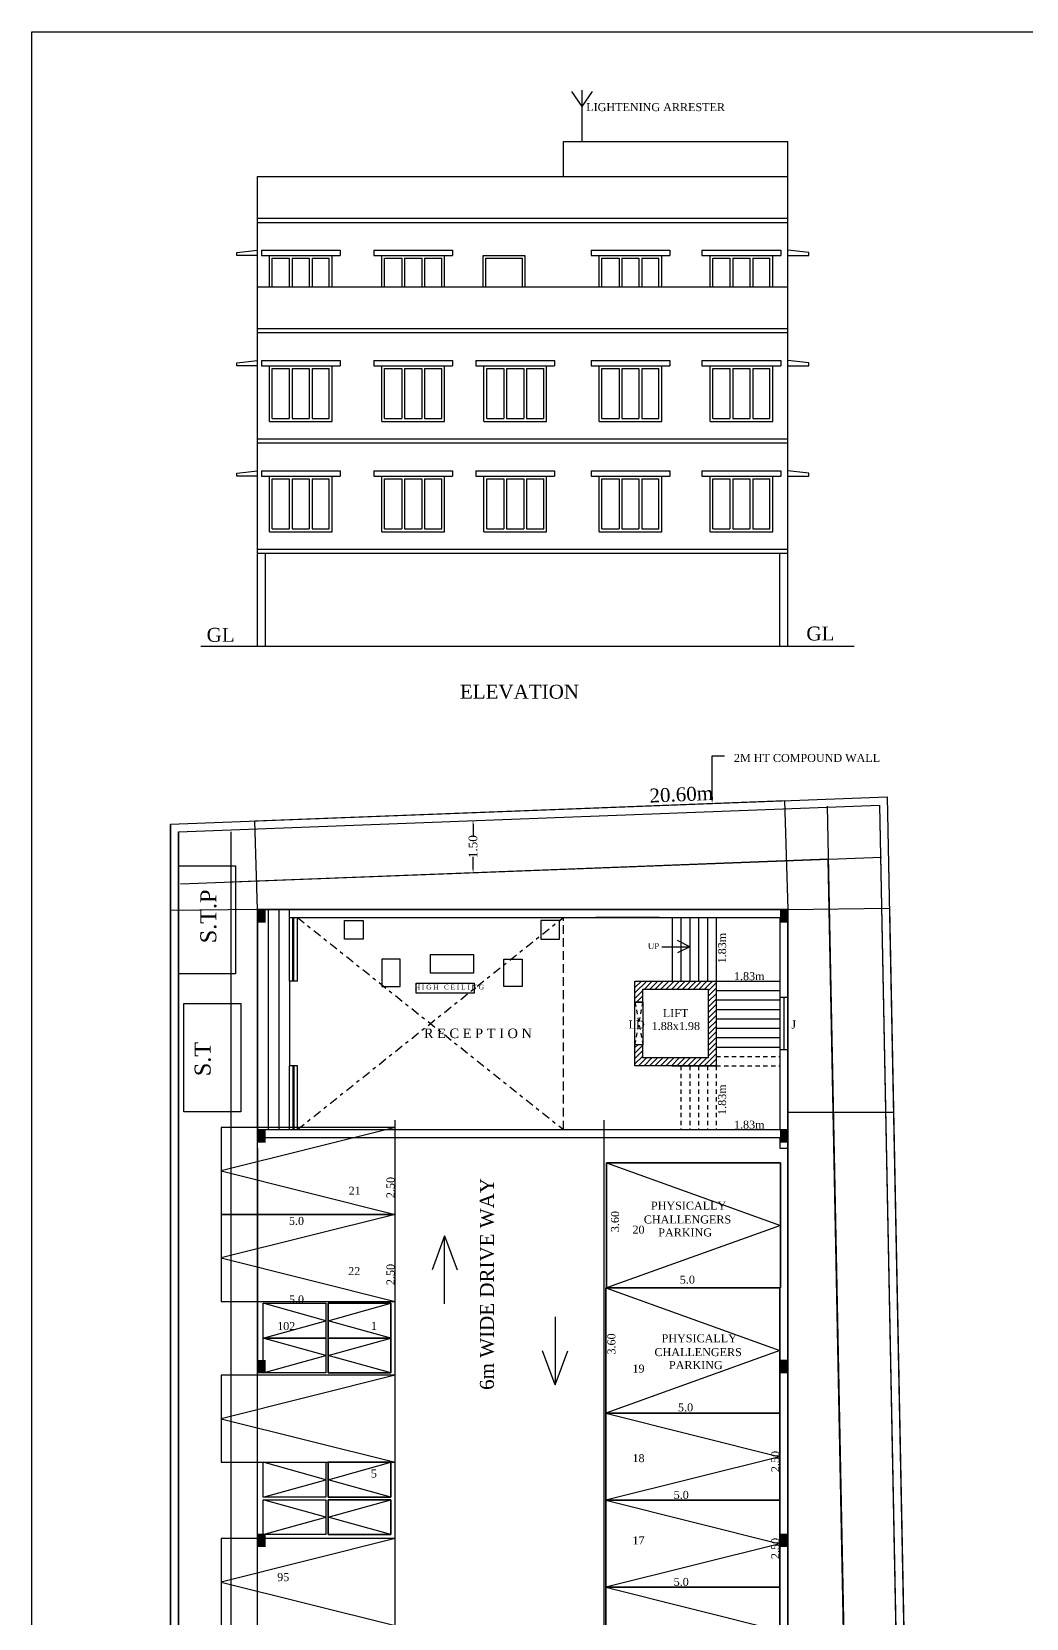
# Model space of a CAD drawing. Header units: metres. Extents: x 3520 to 17931, y 2577 to 6638.
# Drawn here: x 3520.48 to 3549.05, y 2664.75 to 2710.35 of the extents above; entities that cross this region are included whole.
import ezdxf
from ezdxf import colors
from ezdxf.entities.mleader import LeaderData, LeaderLine
from ezdxf.math import Vec2, Vec3

# ---------------------------------------------------------------- set-up
doc = ezdxf.new("R2010")
doc.units = ezdxf.units.M
doc.header["$MEASUREMENT"] = 0
for name, pattern in [('DASHDOT2', [0.5, 0.25, -0.125, 0, -0.125]), ('DASHED2', [0.375, 0.25, -0.125]), ('HIDDEN', [0.375, 0.25, -0.125]), ('HIDDEN2', [0.1875, 0.125, -0.0625])]:
    doc.linetypes.add(name, pattern=pattern)
for name, color, linetype in [('BLK_1_COVERED_AREA', 7, 'Continuous'), ('BLK_1_FLR_0_BLT_UP_AREA', 7, 'Continuous'), ('BLK_1_FLR_0_BLT_UP_AREA_DEDUCT', 7, 'Continuous'), ('BLK_1_LVL_0_BLDG_FOOT_PRINT', 7, 'Continuous'), ('BLK_1_LVL_0_REAR_SETBACK', 7, 'Continuous'), ('BLK_1_LVL_0_SIDE_SETBACK1', 7, 'Continuous'), ('BLK_1_LVL_0_SIDE_SETBACK2', 7, 'Continuous'), ('LOCATION_PLAN', 7, 'Continuous'), ('PARKING_SLOT', 7, 'Continuous'), ('PLOT_BOUNDARY', 7, 'Continuous'), ('RWH_1', 7, 'Continuous'), ('TWO_WHEELER_PARKING', 7, 'Continuous')]:
    doc.layers.add(name, color=color, linetype=linetype)
doc.styles.add('ANAND', font='times.ttf')
doc.styles.get("Standard").update_dxf_attribs({"font": 'times.ttf'})
doc.dimstyles.new('STANDARD$0', dxfattribs={"dimtxt": 0.25, "dimasz": 0.1, "dimexe": 2, "dimexo": 2, "dimgap": 0, "dimtad": 0, "dimzin": 0, "dimdsep": 46, "dimtxsty": 'ANAND', "dimcen": 0.0625, "dimdle": 2.5, "dimse1": 1, "dimse2": 1, "dimclrd": 2, "dimclre": 9, "dimadec": 0, "dimazin": 0, "dimtfac": 1, "dimtix": 1, "dimtofl": 0, "dimtmove": 2, "dimatfit": 3, "dimldrblk": 'OBLIQUE', "dimfxl": 0, "dimtolj": 1, "dimtzin": 0, "dimarcsym": 0})

# ---------------------------------------------------------------- blocks, each defined once
blk = doc.blocks.new('*D67')
at = {"layer": 'Defpoints', "color": 0}
for p in [(3533.161, 2687.68), (3533.157, 2686.181), (3533.218, 2686.181)]:
    blk.add_point(p, dxfattribs=at)
at = {"layer": 'RWH_1', "color": 2, "lineweight": -2}
for p, q in [((3533.157, 2687.58), (3533.157, 2687.225)), ((3533.157, 2686.281), (3533.157, 2686.636))]:
    blk.add_line(p, q, dxfattribs=at)
at = {"layer": 'RWH_1', "color": 2}
for points in [[(3533.141, 2687.58), (3533.174, 2687.58), (3533.157, 2687.68)], [(3533.141, 2686.281), (3533.174, 2686.281), (3533.157, 2686.181)]]:
    blk.add_solid(points, dxfattribs=at)
at = {"layer": 'RWH_1', "color": 0, "insert": (3533.157, 2686.93), "char_height": 0.25, "attachment_point": 5, "rotation": 90, "style": 'ANAND'}
blk.add_mtext('\\A1;1.50', dxfattribs=at)
blk = doc.blocks.new('_Oblique')
at = {"color": 0, "linetype": 'ByBlock', "lineweight": -2}
blk.add_line((-0.5, -0.5), (0.5, 0.5), dxfattribs=at)

msp = doc.modelspace()

# ---------------------------------------------------------------- hatches: boundary and pattern name
h = msp.add_hatch()
h.set_pattern_fill('ANSI31', color=256, scale=0.888462)
h.set_pattern_definition([(45, (1575.42363, 3656.56344), (-0.0785296473, 0.0785296473), [])])
h.paths.add_polyline_path([(3540.143, 2683.065), (3537.808, 2683.065), (3537.808, 2682.456), (3538.036, 2682.456), (3538.036, 2682.837), (3539.915, 2682.837), (3539.915, 2680.857), (3538.036, 2680.857), (3538.036, 2681.237), (3537.808, 2681.237), (3537.808, 2680.628), (3540.143, 2680.628)])
h.paths.add_polyline_path([(3542.988, 2674.575), (3542.988, 2675.876), (3542.195, 2675.876), (3542.195, 2674.575)], flags=9)
h.paths.add_polyline_path([(3543.768, 2654.385), (3543.768, 2656.123), (3542.876, 2656.123), (3542.876, 2654.385)], flags=9)
h.paths.add_polyline_path([(3541.524, 2685.98), (3541.524, 2687.282), (3540.732, 2687.282), (3540.732, 2685.98)], flags=9)
h.paths.add_polyline_path([(3543.058, 2678.961), (3544.36, 2678.961), (3544.36, 2679.754), (3543.058, 2679.754)], flags=9)
h.paths.add_polyline_path([(3538.76, 2683.715), (3538.76, 2684.245), (3538.363, 2684.245), (3538.363, 2683.715)], flags=9)
h.paths.add_polyline_path([(3538.934, 2679.451), (3538.934, 2679.98), (3538.538, 2679.98), (3538.538, 2679.451)], flags=9)
h.paths.add_polyline_path([(3539.796, 2681.583), (3539.796, 2682.113), (3539.399, 2682.113), (3539.399, 2681.583)], flags=25)
h.paths.add_polyline_path([(3538.712, 2682.296), (3539.241, 2682.296), (3539.241, 2682.692), (3538.712, 2682.692)], flags=25)
h.paths.add_polyline_path([(3541.817, 2681.523), (3541.817, 2682.174), (3541.421, 2682.174), (3541.421, 2681.523)], flags=9)
h.paths.add_polyline_path([(3532.574, 2678.798), (3533.346, 2678.798), (3533.346, 2679.194), (3532.574, 2679.194)], flags=9)
h.paths.add_polyline_path([(3531.559, 2682.746), (3533.17, 2682.746), (3533.17, 2683.031), (3531.559, 2683.031)], flags=9)
h.paths.add_polyline_path([(3538.575, 2681.625), (3539.214, 2681.625), (3539.214, 2681.974), (3538.575, 2681.974)], flags=25)
h.paths.add_polyline_path([(3529.294, 2619.325), (3530.883, 2619.325), (3530.883, 2619.595), (3529.294, 2619.595)], flags=9)
h.paths.add_polyline_path([(3538.223, 2619.354), (3539.811, 2619.354), (3539.811, 2619.623), (3538.223, 2619.623)], flags=9)
h.paths.add_polyline_path([(3538.754, 2621.658), (3540.869, 2621.658), (3540.869, 2622.146), (3538.754, 2622.146)], flags=9)
h.paths.add_polyline_path([(3528.3, 2621.658), (3530.415, 2621.658), (3530.415, 2622.146), (3528.3, 2622.146)], flags=9)
h.paths.add_polyline_path([(3533.917, 2624.363), (3535.287, 2624.363), (3535.287, 2624.743), (3533.917, 2624.743)], flags=9)
h.paths.add_polyline_path([(3524.75, 2681.596), (3525.935, 2681.596), (3525.935, 2682.032), (3524.75, 2682.032)], flags=9)
h.paths.add_polyline_path([(3539.833, 2623.708), (3541.589, 2623.708), (3541.589, 2624.183), (3539.833, 2624.183)], flags=9)
h.paths.add_polyline_path([(3527.649, 2623.708), (3529.404, 2623.708), (3529.404, 2624.183), (3527.649, 2624.183)], flags=9)
h.paths.add_polyline_path([(3531.304, 2681.274), (3533.969, 2681.274), (3533.969, 2681.844), (3531.304, 2681.844)], flags=9)
h.paths.add_polyline_path([(3539.486, 2620.353), (3541.242, 2620.353), (3541.242, 2620.828), (3539.486, 2620.828)], flags=9)
h.paths.add_polyline_path([(3527.622, 2620.353), (3529.378, 2620.353), (3529.378, 2620.828), (3527.622, 2620.828)], flags=9)
h.paths.add_polyline_path([(3528.044, 2618.32), (3530.35, 2618.32), (3530.35, 2618.795), (3528.044, 2618.795)], flags=9)
h.paths.add_polyline_path([(3524.215, 2660.673), (3524.215, 2657.79), (3524.849, 2657.79), (3524.849, 2660.673)], flags=9)
h.paths.add_polyline_path([(3542.872, 2629.511), (3544.322, 2629.511), (3544.322, 2630.144), (3542.872, 2630.144)], flags=9)
h.paths.add_polyline_path([(3524.835, 2629.511), (3526.284, 2629.511), (3526.284, 2630.144), (3524.835, 2630.144)], flags=9)
h.paths.add_polyline_path([(3536.727, 2683.82), (3537.078, 2683.82), (3537.078, 2684.169), (3536.727, 2684.169)], flags=9)
h.paths.add_polyline_path([(3530.817, 2651.515), (3535.422, 2651.515), (3535.422, 2652.782), (3530.817, 2652.782)], flags=9)
h.paths.add_polyline_path([(3542.983, 2617.369), (3544.201, 2617.369), (3544.201, 2618.002), (3542.983, 2618.002)], flags=9)
h.paths.add_polyline_path([(3524.692, 2617.369), (3526.413, 2617.369), (3526.413, 2618.002), (3524.692, 2618.002)], flags=9)
h.paths.add_polyline_path([(3529.921, 2661.061), (3529.921, 2657.383), (3530.555, 2657.383), (3530.555, 2661.061)], flags=9)
h.paths.add_polyline_path([(3535.618, 2660.573), (3535.618, 2657.864), (3536.251, 2657.864), (3536.251, 2660.573)], flags=9)
h.paths.add_polyline_path([(3532.166, 2636.361), (3536.986, 2636.361), (3536.986, 2636.994), (3532.166, 2636.994)], flags=9)
h = msp.add_hatch(color=256)
h.paths.add_polyline_path([(3527.197, 2685.121), (3527.083, 2685.121), (3527.083, 2684.855), (3527.197, 2684.855)])
h.paths.add_polyline_path([(3527.083, 2685.121), (3526.969, 2685.121), (3526.969, 2684.855), (3527.083, 2684.855)])
h.paths.add_polyline_path([(3527.197, 2684.855), (3527.083, 2684.855), (3527.083, 2684.74), (3527.197, 2684.74)])
h.paths.add_polyline_path([(3527.083, 2684.855), (3526.969, 2684.855), (3526.969, 2684.74), (3527.083, 2684.74)])
h = msp.add_hatch(color=256)
h.paths.add_polyline_path([(3542.199, 2685.121), (3542.085, 2685.121), (3542.085, 2684.855), (3542.199, 2684.855)])
h.paths.add_polyline_path([(3542.085, 2685.121), (3541.971, 2685.121), (3541.971, 2684.855), (3542.085, 2684.855)])
h.paths.add_polyline_path([(3542.199, 2684.855), (3542.085, 2684.855), (3542.085, 2684.74), (3542.199, 2684.74)])
h.paths.add_polyline_path([(3542.085, 2684.855), (3541.971, 2684.855), (3541.971, 2684.74), (3542.085, 2684.74)])
h = msp.add_hatch(color=256)
h.paths.add_polyline_path([(3527.197, 2678.8), (3527.083, 2678.8), (3527.083, 2678.534), (3527.197, 2678.534)])
h.paths.add_polyline_path([(3527.083, 2678.8), (3526.969, 2678.8), (3526.969, 2678.534), (3527.083, 2678.534)])
h.paths.add_polyline_path([(3527.197, 2678.534), (3527.083, 2678.534), (3527.083, 2678.42), (3527.197, 2678.42)])
h.paths.add_polyline_path([(3527.083, 2678.534), (3526.969, 2678.534), (3526.969, 2678.42), (3527.083, 2678.42)])
h = msp.add_hatch(color=256)
h.paths.add_polyline_path([(3542.199, 2678.8), (3542.085, 2678.8), (3542.085, 2678.534), (3542.199, 2678.534)])
h.paths.add_polyline_path([(3542.085, 2678.8), (3541.971, 2678.8), (3541.971, 2678.534), (3542.085, 2678.534)])
h.paths.add_polyline_path([(3542.199, 2678.534), (3542.085, 2678.534), (3542.085, 2678.42), (3542.199, 2678.42)])
h.paths.add_polyline_path([(3542.085, 2678.534), (3541.971, 2678.534), (3541.971, 2678.42), (3542.085, 2678.42)])
h = msp.add_hatch(color=256)
h.paths.add_polyline_path([(3527.197, 2672.175), (3527.083, 2672.175), (3527.083, 2671.909), (3527.197, 2671.909)])
h.paths.add_polyline_path([(3527.083, 2672.175), (3526.969, 2672.175), (3526.969, 2671.909), (3527.083, 2671.909)])
h.paths.add_polyline_path([(3527.197, 2671.909), (3527.083, 2671.909), (3527.083, 2671.794), (3527.197, 2671.794)])
h.paths.add_polyline_path([(3527.083, 2671.909), (3526.969, 2671.909), (3526.969, 2671.794), (3527.083, 2671.794)])
h = msp.add_hatch(color=256)
h.paths.add_polyline_path([(3542.199, 2672.175), (3542.085, 2672.175), (3542.085, 2671.909), (3542.199, 2671.909)])
h.paths.add_polyline_path([(3542.085, 2672.175), (3541.971, 2672.175), (3541.971, 2671.909), (3542.085, 2671.909)])
h.paths.add_polyline_path([(3542.199, 2671.909), (3542.085, 2671.909), (3542.085, 2671.794), (3542.199, 2671.794)])
h.paths.add_polyline_path([(3542.085, 2671.909), (3541.971, 2671.909), (3541.971, 2671.794), (3542.085, 2671.794)])
h = msp.add_hatch(color=256)
h.paths.add_polyline_path([(3527.197, 2667.184), (3527.083, 2667.184), (3527.083, 2666.917), (3527.197, 2666.917)])
h.paths.add_polyline_path([(3527.083, 2667.184), (3526.969, 2667.184), (3526.969, 2666.917), (3527.083, 2666.917)])
h.paths.add_polyline_path([(3527.197, 2666.917), (3527.083, 2666.917), (3527.083, 2666.803), (3527.197, 2666.803)])
h.paths.add_polyline_path([(3527.083, 2666.917), (3526.969, 2666.917), (3526.969, 2666.803), (3527.083, 2666.803)])
h = msp.add_hatch(color=256)
h.paths.add_polyline_path([(3542.199, 2667.184), (3542.085, 2667.184), (3542.085, 2666.917), (3542.199, 2666.917)])
h.paths.add_polyline_path([(3542.085, 2667.184), (3541.971, 2667.184), (3541.971, 2666.917), (3542.085, 2666.917)])
h.paths.add_polyline_path([(3542.199, 2666.917), (3542.085, 2666.917), (3542.085, 2666.803), (3542.199, 2666.803)])
h.paths.add_polyline_path([(3542.085, 2666.917), (3541.971, 2666.917), (3541.971, 2666.803), (3542.085, 2666.803)])

# ---------------------------------------------------------------- linework, layer by layer
for p, q in [((3536.289, 2708.206), (3535.994, 2708.634)), ((3536.289, 2707.192), (3536.289, 2708.669)), ((3536.289, 2708.206), (3536.584, 2708.634)), ((3535.752, 2707.192), (3542.199, 2707.192)), ((3535.752, 2706.192), (3535.752, 2707.192)), ((3542.199, 2692.692), (3542.199, 2707.192)), ((3526.969, 2706.192), (3542.199, 2706.192)), ((3526.969, 2692.692), (3526.969, 2706.192)), ((3526.969, 2704.992), (3542.199, 2704.992)), ((3526.969, 2704.872), (3542.199, 2704.872)), ((3526.369, 2704.002), (3526.969, 2704.072)), ((3527.077, 2704.072), (3529.337, 2704.072)), ((3527.077, 2704.072), (3527.077, 2703.922)), ((3529.337, 2704.072), (3529.337, 2703.922)), ((3530.307, 2704.072), (3532.567, 2704.072)), ((3530.307, 2704.072), (3530.307, 2703.922)), ((3532.567, 2704.072), (3532.567, 2703.922)), ((3536.546, 2704.072), (3538.806, 2704.072)), ((3536.546, 2704.072), (3536.546, 2703.922)), ((3538.806, 2704.072), (3538.806, 2703.922)), ((3539.733, 2704.072), (3541.993, 2704.072)), ((3539.733, 2704.072), (3539.733, 2703.922)), ((3541.993, 2704.072), (3541.993, 2703.922)), ((3542.799, 2704.002), (3542.199, 2704.072)), ((3526.369, 2703.922), (3526.369, 2704.002)), ((3526.969, 2703.922), (3526.369, 2703.922)), ((3527.077, 2703.922), (3529.337, 2703.922)), ((3527.307, 2703.022), (3527.307, 2703.922)), ((3527.307, 2703.922), (3529.107, 2703.922)), ((3527.387, 2703.022), (3527.387, 2703.842)), ((3527.387, 2703.842), (3527.88, 2703.842)), ((3527.88, 2703.842), (3527.88, 2703.022)), ((3527.96, 2703.842), (3528.454, 2703.842)), ((3527.96, 2703.842), (3527.96, 2703.022)), ((3528.454, 2703.842), (3528.454, 2703.022)), ((3528.534, 2703.842), (3529.027, 2703.842)), ((3528.534, 2703.842), (3528.534, 2703.022)), ((3529.027, 2703.022), (3529.027, 2703.842)), ((3529.107, 2703.022), (3529.107, 2703.922)), ((3530.307, 2703.922), (3532.567, 2703.922)), ((3530.537, 2703.022), (3530.537, 2703.922)), ((3530.537, 2703.922), (3532.337, 2703.922)), ((3530.617, 2703.022), (3530.617, 2703.842)), ((3530.617, 2703.842), (3531.11, 2703.842)), ((3531.11, 2703.842), (3531.11, 2703.022)), ((3531.19, 2703.842), (3531.684, 2703.842)), ((3531.19, 2703.842), (3531.19, 2703.022)), ((3531.684, 2703.842), (3531.684, 2703.022)), ((3531.764, 2703.842), (3532.257, 2703.842)), ((3531.764, 2703.842), (3531.764, 2703.022)), ((3532.257, 2703.022), (3532.257, 2703.842)), ((3532.337, 2703.022), (3532.337, 2703.922)), ((3533.446, 2703.022), (3533.446, 2703.922)), ((3533.446, 2703.922), (3534.646, 2703.922)), ((3533.526, 2703.022), (3533.526, 2703.842)), ((3533.526, 2703.842), (3534.566, 2703.842)), ((3534.566, 2703.842), (3534.566, 2703.022)), ((3534.646, 2703.922), (3534.646, 2703.022)), ((3536.546, 2703.922), (3538.806, 2703.922)), ((3536.776, 2703.022), (3536.776, 2703.922)), ((3536.776, 2703.922), (3538.576, 2703.922)), ((3536.856, 2703.022), (3536.856, 2703.842)), ((3536.856, 2703.842), (3537.35, 2703.842)), ((3537.35, 2703.842), (3537.35, 2703.022)), ((3537.43, 2703.842), (3537.923, 2703.842)), ((3537.43, 2703.842), (3537.43, 2703.022)), ((3537.923, 2703.842), (3537.923, 2703.022)), ((3538.003, 2703.842), (3538.496, 2703.842)), ((3538.003, 2703.842), (3538.003, 2703.022)), ((3538.496, 2703.022), (3538.496, 2703.842)), ((3538.576, 2703.022), (3538.576, 2703.922)), ((3539.733, 2703.922), (3541.993, 2703.922)), ((3539.963, 2703.022), (3539.963, 2703.922)), ((3539.963, 2703.922), (3541.763, 2703.922)), ((3540.043, 2703.022), (3540.043, 2703.842)), ((3540.043, 2703.842), (3540.536, 2703.842)), ((3540.536, 2703.842), (3540.536, 2703.022)), ((3540.616, 2703.842), (3541.11, 2703.842)), ((3540.616, 2703.842), (3540.616, 2703.022)), ((3541.11, 2703.842), (3541.11, 2703.022)), ((3541.19, 2703.842), (3541.683, 2703.842)), ((3541.19, 2703.842), (3541.19, 2703.022)), ((3541.683, 2703.022), (3541.683, 2703.842)), ((3541.763, 2703.022), (3541.763, 2703.922)), ((3542.199, 2703.922), (3542.799, 2703.922)), ((3542.799, 2703.922), (3542.799, 2704.002)), ((3526.969, 2703.022), (3542.199, 2703.022)), ((3526.969, 2701.822), (3542.199, 2701.822)), ((3526.969, 2701.702), (3542.199, 2701.702)), ((3526.369, 2700.832), (3526.969, 2700.902)), ((3526.369, 2700.752), (3526.369, 2700.832)), ((3527.077, 2700.902), (3529.337, 2700.902)), ((3527.077, 2700.902), (3527.077, 2700.752)), ((3529.337, 2700.902), (3529.337, 2700.752)), ((3530.307, 2700.902), (3532.567, 2700.902)), ((3530.307, 2700.902), (3530.307, 2700.752)), ((3532.567, 2700.902), (3532.567, 2700.752)), ((3533.239, 2700.902), (3535.499, 2700.902)), ((3533.239, 2700.902), (3533.239, 2700.752)), ((3535.499, 2700.902), (3535.499, 2700.752)), ((3536.546, 2700.902), (3538.806, 2700.902)), ((3536.546, 2700.902), (3536.546, 2700.752)), ((3538.806, 2700.902), (3538.806, 2700.752)), ((3539.733, 2700.902), (3541.993, 2700.902)), ((3539.733, 2700.902), (3539.733, 2700.752)), ((3541.993, 2700.902), (3541.993, 2700.752)), ((3542.799, 2700.832), (3542.199, 2700.902)), ((3542.799, 2700.752), (3542.799, 2700.832)), ((3526.969, 2700.752), (3526.369, 2700.752)), ((3527.077, 2700.752), (3529.337, 2700.752)), ((3527.307, 2699.152), (3527.307, 2700.752)), ((3527.307, 2700.752), (3529.107, 2700.752)), ((3527.387, 2699.232), (3527.387, 2700.672)), ((3527.387, 2700.672), (3527.88, 2700.672)), ((3527.88, 2700.672), (3527.88, 2699.232)), ((3527.96, 2700.672), (3528.454, 2700.672)), ((3527.96, 2700.672), (3527.96, 2699.232)), ((3528.454, 2700.672), (3528.454, 2699.232)), ((3528.534, 2700.672), (3529.027, 2700.672)), ((3528.534, 2700.672), (3528.534, 2699.232)), ((3529.027, 2699.232), (3529.027, 2700.672)), ((3529.107, 2699.152), (3529.107, 2700.752)), ((3530.307, 2700.752), (3532.567, 2700.752)), ((3530.537, 2699.152), (3530.537, 2700.752)), ((3530.537, 2700.752), (3532.337, 2700.752)), ((3530.617, 2699.232), (3530.617, 2700.672)), ((3530.617, 2700.672), (3531.11, 2700.672)), ((3531.11, 2700.672), (3531.11, 2699.232)), ((3531.19, 2700.672), (3531.684, 2700.672)), ((3531.19, 2700.672), (3531.19, 2699.232)), ((3531.684, 2700.672), (3531.684, 2699.232)), ((3531.764, 2700.672), (3532.257, 2700.672)), ((3531.764, 2700.672), (3531.764, 2699.232)), ((3532.257, 2699.232), (3532.257, 2700.672)), ((3532.337, 2699.152), (3532.337, 2700.752)), ((3533.239, 2700.752), (3535.499, 2700.752)), ((3533.469, 2699.152), (3533.469, 2700.752)), ((3533.469, 2700.752), (3535.269, 2700.752)), ((3533.549, 2699.232), (3533.549, 2700.672)), ((3533.549, 2700.672), (3534.042, 2700.672)), ((3534.042, 2700.672), (3534.042, 2699.232)), ((3534.122, 2700.672), (3534.615, 2700.672)), ((3534.122, 2700.672), (3534.122, 2699.232)), ((3534.615, 2700.672), (3534.615, 2699.232)), ((3534.695, 2700.672), (3535.189, 2700.672)), ((3534.695, 2700.672), (3534.695, 2699.232)), ((3535.189, 2699.232), (3535.189, 2700.672)), ((3535.269, 2699.152), (3535.269, 2700.752)), ((3536.546, 2700.752), (3538.806, 2700.752)), ((3536.776, 2699.152), (3536.776, 2700.752)), ((3536.776, 2700.752), (3538.576, 2700.752)), ((3536.856, 2699.232), (3536.856, 2700.672)), ((3536.856, 2700.672), (3537.35, 2700.672)), ((3537.35, 2700.672), (3537.35, 2699.232)), ((3537.43, 2700.672), (3537.923, 2700.672)), ((3537.43, 2700.672), (3537.43, 2699.232)), ((3537.923, 2700.672), (3537.923, 2699.232)), ((3538.003, 2700.672), (3538.496, 2700.672)), ((3538.003, 2700.672), (3538.003, 2699.232)), ((3538.496, 2699.232), (3538.496, 2700.672)), ((3538.576, 2699.152), (3538.576, 2700.752)), ((3539.733, 2700.752), (3541.993, 2700.752)), ((3539.963, 2699.152), (3539.963, 2700.752)), ((3539.963, 2700.752), (3541.763, 2700.752)), ((3540.043, 2699.232), (3540.043, 2700.672)), ((3540.043, 2700.672), (3540.536, 2700.672)), ((3540.536, 2700.672), (3540.536, 2699.232)), ((3540.616, 2700.672), (3541.11, 2700.672)), ((3540.616, 2700.672), (3540.616, 2699.232)), ((3541.11, 2700.672), (3541.11, 2699.232)), ((3541.19, 2700.672), (3541.683, 2700.672)), ((3541.19, 2700.672), (3541.19, 2699.232)), ((3541.683, 2699.232), (3541.683, 2700.672)), ((3541.763, 2699.152), (3541.763, 2700.752)), ((3542.199, 2700.752), (3542.799, 2700.752)), ((3527.307, 2699.152), (3529.107, 2699.152)), ((3527.387, 2699.232), (3527.88, 2699.232)), ((3527.96, 2699.232), (3528.454, 2699.232)), ((3528.534, 2699.232), (3529.027, 2699.232)), ((3530.537, 2699.152), (3532.337, 2699.152)), ((3530.617, 2699.232), (3531.11, 2699.232)), ((3531.19, 2699.232), (3531.684, 2699.232)), ((3531.764, 2699.232), (3532.257, 2699.232)), ((3533.469, 2699.152), (3535.269, 2699.152)), ((3533.549, 2699.232), (3534.042, 2699.232)), ((3534.122, 2699.232), (3534.615, 2699.232)), ((3534.695, 2699.232), (3535.189, 2699.232)), ((3536.776, 2699.152), (3538.576, 2699.152)), ((3536.856, 2699.232), (3537.35, 2699.232)), ((3537.43, 2699.232), (3537.923, 2699.232)), ((3538.003, 2699.232), (3538.496, 2699.232)), ((3539.963, 2699.152), (3541.763, 2699.152)), ((3540.043, 2699.232), (3540.536, 2699.232)), ((3540.616, 2699.232), (3541.11, 2699.232)), ((3541.19, 2699.232), (3541.683, 2699.232)), ((3526.969, 2698.652), (3542.199, 2698.652)), ((3526.969, 2698.532), (3542.199, 2698.532)), ((3526.369, 2697.662), (3526.969, 2697.732)), ((3526.369, 2697.582), (3526.369, 2697.662)), ((3527.077, 2697.732), (3529.337, 2697.732)), ((3527.077, 2697.732), (3527.077, 2697.582)), ((3529.337, 2697.732), (3529.337, 2697.582)), ((3530.307, 2697.732), (3532.567, 2697.732)), ((3530.307, 2697.732), (3530.307, 2697.582)), ((3532.567, 2697.732), (3532.567, 2697.582)), ((3533.239, 2697.732), (3535.499, 2697.732)), ((3533.239, 2697.732), (3533.239, 2697.582)), ((3535.499, 2697.732), (3535.499, 2697.582)), ((3536.546, 2697.732), (3538.806, 2697.732)), ((3536.546, 2697.732), (3536.546, 2697.582)), ((3538.806, 2697.732), (3538.806, 2697.582)), ((3539.733, 2697.732), (3541.993, 2697.732)), ((3539.733, 2697.732), (3539.733, 2697.582)), ((3541.993, 2697.732), (3541.993, 2697.582)), ((3542.799, 2697.662), (3542.199, 2697.732)), ((3542.799, 2697.582), (3542.799, 2697.662)), ((3526.969, 2697.582), (3526.369, 2697.582)), ((3527.077, 2697.582), (3529.337, 2697.582)), ((3527.307, 2695.982), (3527.307, 2697.582)), ((3527.307, 2697.582), (3529.107, 2697.582)), ((3527.387, 2696.062), (3527.387, 2697.502)), ((3527.387, 2697.502), (3527.88, 2697.502)), ((3527.88, 2697.502), (3527.88, 2696.062)), ((3527.96, 2697.502), (3528.454, 2697.502)), ((3527.96, 2697.502), (3527.96, 2696.062)), ((3528.454, 2697.502), (3528.454, 2696.062)), ((3528.534, 2697.502), (3529.027, 2697.502)), ((3528.534, 2697.502), (3528.534, 2696.062)), ((3529.027, 2696.062), (3529.027, 2697.502)), ((3529.107, 2695.982), (3529.107, 2697.582)), ((3530.307, 2697.582), (3532.567, 2697.582)), ((3530.537, 2695.982), (3530.537, 2697.582)), ((3530.537, 2697.582), (3532.337, 2697.582)), ((3530.617, 2696.062), (3530.617, 2697.502)), ((3530.617, 2697.502), (3531.11, 2697.502)), ((3531.11, 2697.502), (3531.11, 2696.062)), ((3531.19, 2697.502), (3531.684, 2697.502)), ((3531.19, 2697.502), (3531.19, 2696.062)), ((3531.684, 2697.502), (3531.684, 2696.062)), ((3531.764, 2697.502), (3532.257, 2697.502)), ((3531.764, 2697.502), (3531.764, 2696.062)), ((3532.257, 2696.062), (3532.257, 2697.502)), ((3532.337, 2695.982), (3532.337, 2697.582)), ((3533.239, 2697.582), (3535.499, 2697.582)), ((3533.469, 2695.982), (3533.469, 2697.582)), ((3533.469, 2697.582), (3535.269, 2697.582)), ((3533.549, 2696.062), (3533.549, 2697.502)), ((3533.549, 2697.502), (3534.042, 2697.502)), ((3534.042, 2697.502), (3534.042, 2696.062)), ((3534.122, 2697.502), (3534.615, 2697.502)), ((3534.122, 2697.502), (3534.122, 2696.062)), ((3534.615, 2697.502), (3534.615, 2696.062)), ((3534.695, 2697.502), (3535.189, 2697.502)), ((3534.695, 2697.502), (3534.695, 2696.062)), ((3535.189, 2696.062), (3535.189, 2697.502)), ((3535.269, 2695.982), (3535.269, 2697.582)), ((3536.546, 2697.582), (3538.806, 2697.582)), ((3536.776, 2695.982), (3536.776, 2697.582)), ((3536.776, 2697.582), (3538.576, 2697.582)), ((3536.856, 2696.062), (3536.856, 2697.502)), ((3536.856, 2697.502), (3537.35, 2697.502)), ((3537.35, 2697.502), (3537.35, 2696.062)), ((3537.43, 2697.502), (3537.923, 2697.502)), ((3537.43, 2697.502), (3537.43, 2696.062)), ((3537.923, 2697.502), (3537.923, 2696.062)), ((3538.003, 2697.502), (3538.496, 2697.502)), ((3538.003, 2697.502), (3538.003, 2696.062)), ((3538.496, 2696.062), (3538.496, 2697.502)), ((3538.576, 2695.982), (3538.576, 2697.582)), ((3539.733, 2697.582), (3541.993, 2697.582)), ((3539.963, 2695.982), (3539.963, 2697.582)), ((3539.963, 2697.582), (3541.763, 2697.582)), ((3540.043, 2696.062), (3540.043, 2697.502)), ((3540.043, 2697.502), (3540.536, 2697.502)), ((3540.536, 2697.502), (3540.536, 2696.062)), ((3540.616, 2697.502), (3541.11, 2697.502)), ((3540.616, 2697.502), (3540.616, 2696.062)), ((3541.11, 2697.502), (3541.11, 2696.062)), ((3541.19, 2697.502), (3541.683, 2697.502)), ((3541.19, 2697.502), (3541.19, 2696.062)), ((3541.683, 2696.062), (3541.683, 2697.502)), ((3541.763, 2695.982), (3541.763, 2697.582)), ((3542.199, 2697.582), (3542.799, 2697.582)), ((3527.307, 2695.982), (3529.107, 2695.982)), ((3527.387, 2696.062), (3527.88, 2696.062)), ((3527.96, 2696.062), (3528.454, 2696.062)), ((3528.534, 2696.062), (3529.027, 2696.062)), ((3530.537, 2695.982), (3532.337, 2695.982)), ((3530.617, 2696.062), (3531.11, 2696.062)), ((3531.19, 2696.062), (3531.684, 2696.062)), ((3531.764, 2696.062), (3532.257, 2696.062)), ((3533.469, 2695.982), (3535.269, 2695.982)), ((3533.549, 2696.062), (3534.042, 2696.062)), ((3534.122, 2696.062), (3534.615, 2696.062)), ((3534.695, 2696.062), (3535.189, 2696.062)), ((3536.776, 2695.982), (3538.576, 2695.982)), ((3536.856, 2696.062), (3537.35, 2696.062)), ((3537.43, 2696.062), (3537.923, 2696.062)), ((3538.003, 2696.062), (3538.496, 2696.062)), ((3539.963, 2695.982), (3541.763, 2695.982)), ((3540.043, 2696.062), (3540.536, 2696.062)), ((3540.616, 2696.062), (3541.11, 2696.062)), ((3541.19, 2696.062), (3541.683, 2696.062)), ((3526.969, 2695.482), (3542.199, 2695.482)), ((3526.969, 2695.362), (3542.199, 2695.362)), ((3527.197, 2692.692), (3527.197, 2695.362)), ((3541.971, 2692.692), (3541.971, 2695.362)), ((3525.342, 2692.692), (3544.104, 2692.692)), ((3524.471, 2687.578), (3545.056, 2688.364)), ((3524.701, 2687.357), (3544.83, 2688.125)), ((3543.331, 2688.096), (3544.736, 2616.979)), ((3544.83, 2688.125), (3546.236, 2617.008)), ((3545.056, 2688.364), (3546.471, 2616.778)), ((3524.471, 2687.578), (3524.471, 2616.778)), ((3524.701, 2687.357), (3524.701, 2616.778)), ((3526.201, 2687.357), (3526.201, 2616.778)), ((3524.758, 2685.858), (3544.888, 2686.627)), ((3527.882, 2685.121), (3526.969, 2685.121)), ((3526.969, 2685.121), (3526.969, 2678.8)), ((3527.273, 2685.121), (3527.273, 2678.8)), ((3527.578, 2685.121), (3527.578, 2678.8)), ((3527.882, 2685.121), (3542.199, 2685.121)), ((3527.882, 2684.893), (3527.882, 2685.121)), ((3527.882, 2684.893), (3541.971, 2684.893)), ((3527.882, 2683.065), (3527.882, 2684.893)), ((3527.984, 2683.065), (3527.984, 2684.893)), ((3528.009, 2683.065), (3528.009, 2684.893)), ((3528.111, 2683.065), (3528.111, 2684.893)), ((3538.515, 2684.893), (3536.687, 2684.893)), ((3538.874, 2684.893), (3538.874, 2683.065)), ((3539.128, 2684.893), (3539.128, 2683.065)), ((3539.382, 2684.893), (3539.382, 2683.065)), ((3539.635, 2684.893), (3539.635, 2683.065)), ((3539.889, 2684.893), (3539.889, 2683.065)), ((3540.143, 2684.893), (3540.143, 2683.065)), ((3541.971, 2685.121), (3542.199, 2685.121)), ((3541.971, 2684.893), (3541.971, 2678.8)), ((3542.199, 2685.121), (3542.199, 2678.267)), ((3538.584, 2684.054), (3539.382, 2684.054)), ((3539.382, 2684.054), (3539.026, 2684.232)), ((3539.382, 2684.054), (3539.026, 2683.876)), ((3527.882, 2683.066), (3527.882, 2680.629)), ((3528.111, 2683.065), (3527.882, 2683.065)), ((3538.874, 2683.065), (3540.143, 2683.065)), ((3538.874, 2683.065), (3540.143, 2683.065)), ((3540.143, 2683.065), (3541.971, 2683.065)), ((3540.143, 2683.065), (3540.143, 2681.17)), ((3540.143, 2683.065), (3540.143, 2680.628)), ((3540.143, 2682.794), (3541.971, 2682.794)), ((3541.971, 2682.601), (3542.199, 2682.601)), ((3542.085, 2682.601), (3542.085, 2681.101)), ((3538.036, 2682.456), (3537.808, 2682.456)), ((3540.143, 2682.524), (3541.971, 2682.524)), ((3540.143, 2682.253), (3541.971, 2682.253)), ((3540.143, 2681.982), (3541.971, 2681.982)), ((3540.143, 2681.711), (3541.971, 2681.711)), ((3538.036, 2681.237), (3537.808, 2681.237)), ((3540.143, 2681.44), (3541.971, 2681.44)), ((3540.143, 2681.17), (3541.971, 2681.17)), ((3541.971, 2681.101), (3542.199, 2681.101)), ((3528.111, 2680.628), (3527.882, 2680.628)), ((3527.984, 2680.628), (3527.984, 2678.8)), ((3528.009, 2680.628), (3528.009, 2678.8)), ((3528.111, 2678.8), (3528.111, 2680.628)), ((3538.874, 2680.628), (3540.143, 2680.628)), ((3530.92, 2616.778), (3530.92, 2679.072)), ((3536.92, 2616.778), (3536.92, 2679.072)), ((3542.199, 2679.3), (3545.245, 2679.3)), ((3526.969, 2678.8), (3541.971, 2678.8)), ((3526.969, 2678.267), (3526.969, 2678.8)), ((3526.969, 2678.572), (3541.971, 2678.572)), ((3541.971, 2678.8), (3542.199, 2678.8)), ((3541.971, 2678.572), (3541.971, 2678.267)), ((3526.969, 2678.267), (3526.969, 2672.175)), ((3541.971, 2678.267), (3542.199, 2678.267)), ((3542.199, 2678.267), (3542.199, 2672.175)), ((3532.342, 2675.742), (3531.98, 2674.765)), ((3532.342, 2673.789), (3532.342, 2675.742)), ((3532.342, 2675.742), (3532.704, 2674.765)), ((3535.514, 2673.413), (3535.514, 2671.46)), ((3535.514, 2671.46), (3535.152, 2672.436)), ((3535.514, 2671.46), (3535.876, 2672.436)), ((3541.971, 2672.175), (3542.199, 2672.175))]:
    msp.add_line(p, q)
at = {"linetype": 'DASHDOT2'}
for p, q in [((3528.111, 2678.8), (3535.752, 2684.893)), ((3528.111, 2684.893), (3535.752, 2678.8))]:
    msp.add_line(p, q, dxfattribs=at)
at = {"linetype": 'DASHED2'}
msp.add_line((3535.752, 2678.8), (3535.752, 2684.893), dxfattribs=at)
at = {"linetype": 'HIDDEN2'}
for p, q in [((3537.808, 2682.456), (3538.036, 2681.237)), ((3537.808, 2681.237), (3538.036, 2682.445)), ((3540.143, 2681.17), (3540.143, 2680.628)), ((3540.143, 2680.899), (3541.971, 2680.899)), ((3539.128, 2680.628), (3539.128, 2678.8)), ((3540.143, 2680.628), (3539.128, 2680.628)), ((3539.382, 2680.628), (3539.382, 2678.8)), ((3539.635, 2680.628), (3539.635, 2678.8)), ((3539.889, 2680.628), (3539.889, 2678.8)), ((3540.143, 2680.628), (3540.143, 2678.8)), ((3540.143, 2680.628), (3541.971, 2680.628))]:
    msp.add_line(p, q, dxfattribs=at)
at = {"linetype": 'HIDDEN'}
for p, q in [((3526.969, 2634.951), (3526.968, 2672.175)), ((3542.199, 2672.175), (3542.199, 2634.951))]:
    msp.add_line(p, q, dxfattribs=at)
for points in [[(3520.483, 2710.351), (3679.581, 2710.351), (3679.581, 2606.963), (3520.483, 2606.963)], [(3524.699, 2683.274), (3524.699, 2686.382), (3526.334, 2686.382), (3526.334, 2683.274)], [(3542.199, 2625.417), (3526.969, 2625.417), (3526.969, 2685.121), (3542.199, 2685.121)], [(3530.002, 2684.808), (3530.002, 2684.275), (3529.469, 2684.275), (3529.469, 2684.808)], [(3535.104, 2684.808), (3535.104, 2684.275), (3535.637, 2684.275), (3535.637, 2684.808)], [(3530.535, 2682.913), (3531.068, 2682.913), (3531.068, 2683.7), (3530.535, 2683.7)], [(3533.175, 2683.827), (3533.175, 2683.294), (3531.931, 2683.294), (3531.931, 2683.827)], [(3534.571, 2682.913), (3534.038, 2682.913), (3534.038, 2683.7), (3534.571, 2683.7)], [(3531.527, 2683.001), (3533.193, 2683.001), (3533.193, 2682.721), (3531.527, 2682.721)], [(3526.488, 2682.419), (3526.488, 2679.311), (3524.853, 2679.311), (3524.853, 2682.419)], [(3537.808, 2682.456), (3538.036, 2682.456), (3538.036, 2681.237), (3537.808, 2681.237)]]:
    msp.add_lwpolyline(points, close=True)
for points in [[(3537.808, 2682.456), (3537.808, 2683.065), (3540.143, 2683.065), (3540.143, 2680.628), (3537.808, 2680.628), (3537.808, 2681.237)], [(3538.036, 2682.456), (3538.036, 2682.837), (3539.915, 2682.837), (3539.915, 2680.857), (3538.036, 2680.857), (3538.036, 2681.237)], [(3527.882, 2678.8), (3527.882, 2680.628)], [(3530.92, 2678.858), (3525.92, 2678.858), (3525.92, 2676.358), (3530.92, 2676.358), (3530.92, 2678.858), (3525.92, 2677.608), (3530.92, 2676.358)], [(3536.987, 2677.845), (3541.987, 2677.845), (3541.987, 2674.245), (3536.987, 2674.245), (3536.987, 2677.845), (3541.987, 2676.045), (3536.987, 2674.245)], [(3530.92, 2676.358), (3525.92, 2676.358), (3525.92, 2673.858), (3530.92, 2673.858), (3530.92, 2676.358), (3525.92, 2675.108), (3530.92, 2673.858)], [(3536.971, 2674.245), (3541.971, 2674.245), (3541.971, 2670.645), (3536.971, 2670.645), (3536.971, 2674.245), (3541.971, 2672.445), (3536.971, 2670.645)], [(3527.126, 2672.805), (3527.126, 2673.805), (3528.926, 2673.805), (3528.926, 2672.805), (3527.126, 2672.805), (3528.926, 2673.305), (3527.126, 2673.805)], [(3530.793, 2672.805), (3530.793, 2673.805), (3528.993, 2673.805), (3528.993, 2672.805), (3530.793, 2672.805), (3528.993, 2673.305), (3530.793, 2673.805)], [(3527.126, 2671.805), (3527.126, 2672.805), (3528.926, 2672.805), (3528.926, 2671.805), (3527.126, 2671.805), (3528.926, 2672.305), (3527.126, 2672.805)], [(3530.793, 2671.805), (3530.793, 2672.805), (3528.993, 2672.805), (3528.993, 2671.805), (3530.793, 2671.805), (3528.993, 2672.305), (3530.793, 2672.805)], [(3530.92, 2671.735), (3525.92, 2671.735), (3525.92, 2669.235), (3530.92, 2669.235), (3530.92, 2671.735), (3525.92, 2670.485), (3530.92, 2669.235)], [(3536.971, 2670.645), (3541.971, 2670.645), (3541.971, 2668.145), (3536.971, 2668.145), (3536.971, 2670.645), (3541.971, 2669.395), (3536.971, 2668.145)], [(3527.126, 2668.235), (3527.126, 2669.235), (3528.926, 2669.235), (3528.926, 2668.235), (3527.126, 2668.235), (3528.926, 2668.735), (3527.126, 2669.235)], [(3530.793, 2668.235), (3530.793, 2669.235), (3528.993, 2669.235), (3528.993, 2668.235), (3530.793, 2668.235), (3528.993, 2668.735), (3530.793, 2669.235)], [(3527.126, 2667.158), (3527.126, 2668.158), (3528.926, 2668.158), (3528.926, 2667.158), (3527.126, 2667.158), (3528.926, 2667.658), (3527.126, 2668.158)], [(3530.793, 2667.158), (3530.793, 2668.158), (3528.993, 2668.158), (3528.993, 2667.158), (3530.793, 2667.158), (3528.993, 2667.658), (3530.793, 2668.158)], [(3536.971, 2668.145), (3541.971, 2668.145), (3541.971, 2665.645), (3536.971, 2665.645), (3536.971, 2668.145), (3541.971, 2666.895), (3536.971, 2665.645)], [(3530.92, 2667.044), (3525.92, 2667.044), (3525.92, 2664.544), (3530.92, 2664.544), (3530.92, 2667.044), (3525.92, 2665.794), (3530.92, 2664.544)], [(3536.971, 2665.645), (3541.971, 2665.645), (3541.971, 2663.145), (3536.971, 2663.145), (3536.971, 2665.645), (3541.971, 2664.395), (3536.971, 2663.145)]]:
    msp.add_lwpolyline(points)
at = {"layer": 'BLK_1_COVERED_AREA'}
msp.add_lwpolyline([(3542.199, 2625.417), (3526.969, 2625.417), (3526.969, 2685.121), (3542.199, 2685.121)], close=True, dxfattribs=at)
at = {"layer": 'BLK_1_FLR_0_BLT_UP_AREA', "color": 18}
msp.add_lwpolyline([(3542.202, 2625.417), (3526.971, 2625.417), (3526.971, 2685.121), (3542.202, 2685.121)], close=True, dxfattribs=at)
at = {"layer": 'BLK_1_FLR_0_BLT_UP_AREA_DEDUCT', "color": 18}
msp.add_lwpolyline([(3542.202, 2625.417), (3526.971, 2625.417), (3526.971, 2685.121), (3542.202, 2685.121)], close=True, dxfattribs=at)
at = {"layer": 'BLK_1_LVL_0_BLDG_FOOT_PRINT', "color": 1}
msp.add_lwpolyline([(3542.199, 2625.417), (3526.969, 2625.417), (3526.969, 2685.121), (3542.199, 2685.121)], close=True, dxfattribs=at)
at = {"layer": 'BLK_1_LVL_0_REAR_SETBACK', "color": 11}
msp.add_lwpolyline([(3526.969, 2685.121), (3526.89, 2687.671), (3542.099, 2688.251), (3542.199, 2685.121), (3526.969, 2685.121)], close=True, dxfattribs=at)
at = {"layer": 'BLK_1_LVL_0_SIDE_SETBACK1', "color": 171}
msp.add_lwpolyline([(3526.971, 2625.417), (3526.969, 2685.121), (3526.969, 2685.121), (3524.471, 2685.097), (3524.471, 2625.502), (3526.971, 2625.417)], close=True, dxfattribs=at)
at = {"layer": 'BLK_1_LVL_0_SIDE_SETBACK2', "color": 102}
msp.add_lwpolyline([(3542.199, 2625.917), (3542.199, 2685.121), (3542.199, 2685.121), (3545.119, 2685.164), (3546.292, 2625.837), (3542.194, 2625.417)], close=True, dxfattribs=at)
at = {"layer": 'LOCATION_PLAN', "color": 7}
msp.add_lwpolyline([(3520.483, 2710.351), (3679.581, 2710.351), (3679.581, 2606.963), (3520.483, 2606.963)], close=True, dxfattribs=at)
at = {"layer": 'PARKING_SLOT', "color": 30}
for points in [[(3530.92, 2678.858), (3525.92, 2678.858), (3525.92, 2676.358), (3530.92, 2676.358)], [(3536.987, 2674.245), (3541.987, 2674.245), (3541.987, 2677.845), (3536.987, 2677.845)], [(3530.92, 2676.358), (3525.92, 2676.358), (3525.92, 2673.858), (3530.92, 2673.858)], [(3536.971, 2670.645), (3541.971, 2670.645), (3541.971, 2674.245), (3536.971, 2674.245)], [(3530.92, 2671.735), (3525.92, 2671.735), (3525.92, 2669.235), (3530.92, 2669.235)], [(3541.971, 2670.645), (3536.971, 2670.645), (3536.971, 2668.145), (3541.971, 2668.145)], [(3541.971, 2668.145), (3536.971, 2668.145), (3536.971, 2665.645), (3541.971, 2665.645)], [(3530.92, 2667.044), (3525.92, 2667.044), (3525.92, 2664.544), (3530.92, 2664.544)], [(3541.971, 2665.645), (3536.971, 2665.645), (3536.971, 2663.145), (3541.971, 2663.145)]]:
    msp.add_lwpolyline(points, close=True, dxfattribs=at)
at = {"layer": 'PLOT_BOUNDARY', "color": 70}
msp.add_lwpolyline([(3524.471, 2616.778), (3524.471, 2687.578), (3545.056, 2688.364), (3546.471, 2616.778), (3524.471, 2616.778)], close=True, dxfattribs=at)
at = {"layer": 'RWH_1', "color": 130}
msp.add_lwpolyline([(3524.701, 2616.778), (3524.701, 2687.357), (3544.83, 2688.125), (3546.236, 2617.008), (3544.736, 2617.008), (3543.361, 2686.568), (3526.201, 2685.913), (3526.201, 2616.778), (3524.701, 2616.778)], dxfattribs=at)
at = {"layer": 'TWO_WHEELER_PARKING', "color": 2}
for points in [[(3527.126, 2673.805), (3528.926, 2673.805), (3528.926, 2672.805), (3527.126, 2672.805)], [(3528.993, 2673.805), (3530.793, 2673.805), (3530.793, 2672.805), (3528.993, 2672.805)], [(3527.126, 2672.805), (3528.926, 2672.805), (3528.926, 2671.805), (3527.126, 2671.805)], [(3528.993, 2672.805), (3530.793, 2672.805), (3530.793, 2671.805), (3528.993, 2671.805)], [(3527.126, 2669.235), (3528.926, 2669.235), (3528.926, 2668.235), (3527.126, 2668.235)], [(3528.993, 2669.235), (3530.793, 2669.235), (3530.793, 2668.235), (3528.993, 2668.235)], [(3527.126, 2668.158), (3528.926, 2668.158), (3528.926, 2667.158), (3527.126, 2667.158)], [(3528.993, 2668.158), (3530.793, 2668.158), (3530.793, 2667.158), (3528.993, 2667.158)]]:
    msp.add_lwpolyline(points, close=True, dxfattribs=at)

# ---------------------------------------------------------------- texts
for s, rotation, p in [('LIGHTENING ARRESTER', 360, (3536.408, 2708.069)), ('1.83m', 90, (3540.425, 2683.573)), ('LIFT', 360, (3538.608, 2682.03)), ('LD', 360, (3537.624, 2681.703)), ('1.88x1.98', 360, (3538.287, 2681.659)), ('J', 360, (3542.3, 2681.703)), ('1.83m', 90, (3540.425, 2679.22)), ('2.50', 90, (3530.901, 2676.829)), ('3.60', 90, (3537.35, 2675.85)), ('2.50', 90, (3530.901, 2674.329)), ('3.60', 90, (3537.246, 2672.332)), ('2.50', 90, (3541.951, 2668.954)), ('2.50', 90, (3541.951, 2666.454))]:
    msp.add_text(s, height=0.23, rotation=rotation).set_placement(p)
for s, height, p in [('GL', 0.4, (3525.505, 2692.817)), ('GL', 0.4, (3542.73, 2692.855)), ('ELEVATION', 0.4, (3532.779, 2691.182)), ('2M HT COMPOUND WALL', 0.23, (3540.651, 2689.364)), ('1.83m', 0.23, (3540.651, 2683.092)), ('1.83m', 0.23, (3540.651, 2678.824)), ('21', 0.23, (3529.584, 2676.925)), ('PHYSICALLY ', 0.23, (3538.267, 2676.496)), ('5.0', 0.23, (3527.869, 2676.058)), ('CHALLENGERS', 0.23, (3538.062, 2676.099)), ('20', 0.23, (3537.736, 2675.805)), ('PARKING', 0.23, (3538.478, 2675.726)), ('22', 0.23, (3529.572, 2674.615)), ('5.0', 0.23, (3539.096, 2674.369)), ('5.0', 0.23, (3527.869, 2673.801)), ('102', 0.23, (3527.531, 2673.035)), ('1', 0.23, (3530.222, 2673.041)), ('PHYSICALLY ', 0.23, (3538.573, 2672.684)), ('CHALLENGERS', 0.23, (3538.368, 2672.287)), ('PARKING', 0.23, (3538.784, 2671.914)), ('19', 0.23, (3537.736, 2671.814)), ('5.0', 0.23, (3539.044, 2670.698)), ('18', 0.23, (3537.736, 2669.239)), ('5', 0.23, (3530.222, 2668.798)), ('5.0', 0.23, (3538.919, 2668.183)), ('17', 0.23, (3537.736, 2666.876)), ('95', 0.23, (3527.531, 2665.819)), ('5.0', 0.23, (3538.919, 2665.683))]:
    msp.add_text(s, height=height).set_placement(p)
at = {"linetype": 'Continuous', "style": 'ANAND'}
for s, p in [('S.T.P', (3525.783, 2684.153)), ('S.T', (3525.62, 2680.333))]:
    msp.add_text(s, height=0.46, rotation=90, dxfattribs=at).set_placement(p)
at = {"char_height": 0.4, "width": 9.83219, "attachment_point": 3}
for s, insert, rotation in [('20.60m', (3540.043, 2688.674), 2.5283), ('6m WIDE DRIVE WAY', (3533.355, 2677.406), 90)]:
    msp.add_mtext(s, dxfattribs=dict(at, insert=insert, rotation=rotation))
for s, insert, char_height, width, attachment_point in [('{\\W0.180809; }UP', (3538.165, 2683.984), 0.16769, 0.32886, 7), ('H I G H   C E I L I N G', (3533.472, 2682.96), 0.13691, 2.21224, 3), ('R E C E P T I O N', (3534.848, 2681.701), 0.27383, 4.42449, 3)]:
    msp.add_mtext(s, dxfattribs=dict(insert=insert, char_height=char_height, width=width, attachment_point=attachment_point))

# ---------------------------------------------------------------- dimensions: what is measured, and where the dimension line sits
at = {"layer": 'RWH_1', "color": 130}
dim = msp.add_linear_dim(base=(3533.157, 2686.181), p1=(3533.161, 2687.68), p2=(3533.218, 2686.181), angle=90, dimstyle='STANDARD$0', dxfattribs=at)
dim.commit()
dim.dimension.update_dxf_attribs({"geometry": '*D67', "text_midpoint": (3533.157, 2686.93)})

# ---------------------------------------------------------------- leaders
ml = msp.add_multileader_mtext('Standard')
ml.set_content('', color=256)
ml.set_leader_properties()
ml.build(insert=Vec2(0, 0))
ml.multileader.update_dxf_attribs({"dogleg_length": 0.36, "arrow_head_size": 0.18})
ctx = ml.context
ctx.base_point, ctx.char_height, ctx.arrow_head_size, ctx.landing_gap_size, ctx.plane_origin = Vec3(3540.384, 2689.539), 0.18, 0.18, 0.09, Vec3(3540.024, 2688.172)
notes = []
notes.append((ctx, [(0, (1, 1, 0), (3540.024, 2689.539), (1, 0), 0.36, [(0, [(3540.024, 2688.172)], 0, [])])]))
ctx.mtext.insert, ctx.mtext.flow_direction = Vec3(3540.474, 2689.629), 5
for ctx, leaders in notes:
    for number, flags, end, landing, length, lines in leaders:
        leader = LeaderData()
        leader.index, (leader.has_last_leader_line, leader.has_dogleg_vector, leader.attachment_direction) = number, flags
        leader.last_leader_point, leader.dogleg_vector, leader.dogleg_length = Vec3(end), Vec3(landing), length
        for number, points, colour, breaks in lines:
            line = LeaderLine()
            line.index, line.vertices, line.color, line.breaks = number, Vec3.list(points), colors.encode_raw_color(colour), breaks
            leader.lines.append(line)
        ctx.leaders.append(leader)

doc.saveas('drawing.dxf')
